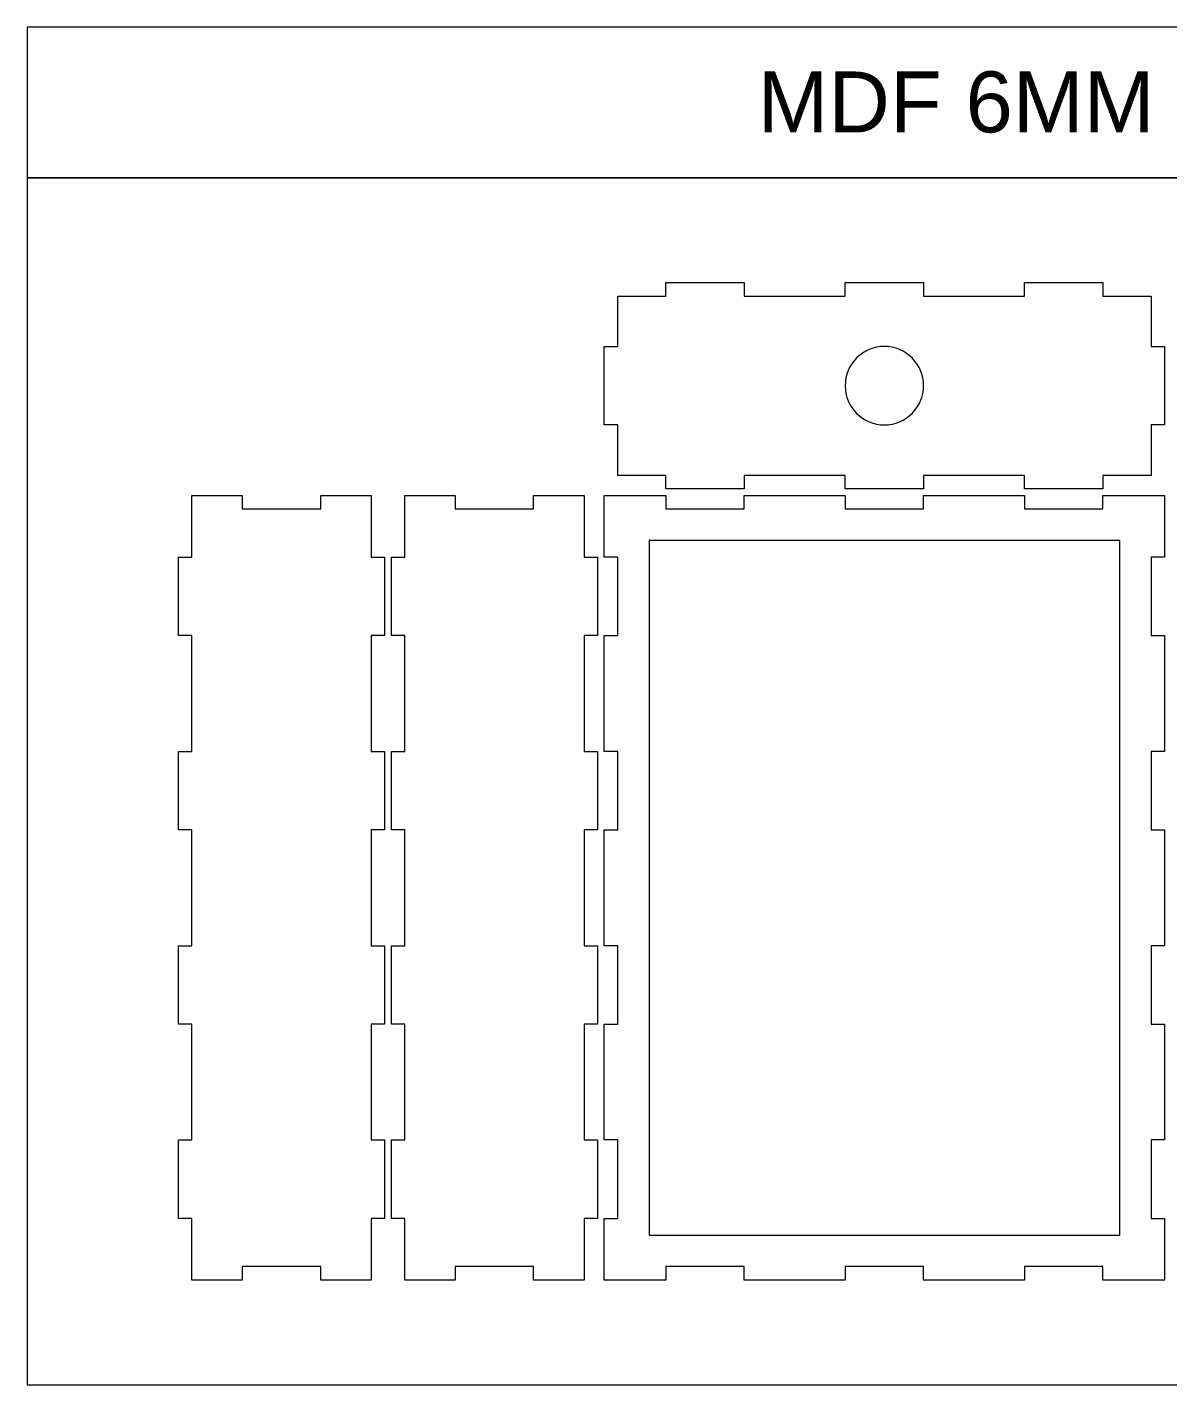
# Model space of a CAD drawing. Header units: millimetres. Extents: x -588 to 588, y -672 to 672.
# Drawn here: x -588 to -79, y -672 to -66 of the extents above; entities that cross this region are included whole.
import ezdxf

# ---------------------------------------------------------------- set-up
doc = ezdxf.new("R2010")
doc.units = ezdxf.units.MM
doc.header["$MEASUREMENT"] = 0
doc.layers.add('Camada 1', color=7, linetype='Continuous')
doc.styles.add('2', font='Arial', dxfattribs={"height": 1})

msp = doc.modelspace()

# ---------------------------------------------------------------- linework, layer by layer
at = {"layer": 'Camada 1', "color": 142, "lineweight": 20}
for points in [[(-587.6315, -133.3866), (240.4087, -133.3866), (240.4087, -66.1864), (-587.6315, -66.1864), (-587.6315, -133.3866)], [(-587.6315, -671.8666), (240.4087, -671.8666), (240.4087, -133.3866), (-587.6315, -133.3866), (-587.6315, -671.8666)]]:
    msp.add_lwpolyline(points, close=True, dxfattribs=at)
at = {"layer": 'Camada 1', "color": 230, "lineweight": 9}
for points, knots in [([(-187.6114, -266.1266), (-187.6114, -266.1266), (-142.6114, -266.1266), (-142.6114, -266.1266), (-142.6114, -266.1266), (-142.6114, -266.1266), (-142.6114, -272.1266), (-142.6114, -272.1266), (-142.6114, -272.1266), (-142.6114, -272.1266), (-107.6114, -272.1266), (-107.6114, -272.1266), (-107.6114, -272.1266), (-107.6114, -272.1266), (-107.6114, -266.1266), (-107.6114, -266.1266), (-107.6114, -266.1266), (-107.6114, -266.1266), (-86.1114, -266.1266), (-86.1114, -266.1266), (-86.1114, -266.1266), (-86.1114, -266.1266), (-86.1114, -243.6266), (-86.1114, -243.6266), (-86.1114, -243.6266), (-86.1114, -243.6266), (-80.1114, -243.6266), (-80.1114, -243.6266), (-80.1114, -243.6266), (-80.1114, -243.6266), (-80.1114, -208.6266), (-80.1114, -208.6266), (-80.1114, -208.6266), (-80.1114, -208.6266), (-86.1114, -208.6266), (-86.1114, -208.6266), (-86.1114, -208.6266), (-86.1114, -208.6266), (-86.1114, -186.1266), (-86.1114, -186.1266), (-86.1114, -186.1266), (-86.1114, -186.1266), (-107.6114, -186.1266), (-107.6114, -186.1266), (-107.6114, -186.1266), (-107.6114, -186.1266), (-107.6114, -180.1266), (-107.6114, -180.1266), (-107.6114, -180.1266), (-107.6114, -180.1266), (-142.6114, -180.1266), (-142.6114, -180.1266), (-142.6114, -180.1266), (-142.6114, -180.1266), (-142.6114, -186.1266), (-142.6114, -186.1266), (-142.6114, -186.1266), (-142.6114, -186.1266), (-187.6114, -186.1266), (-187.6114, -186.1266), (-187.6114, -186.1266), (-187.6114, -186.1266), (-187.6114, -180.1266), (-187.6114, -180.1266), (-187.6114, -180.1266), (-187.6114, -180.1266), (-222.6114, -180.1266), (-222.6114, -180.1266), (-222.6114, -180.1266), (-222.6114, -180.1266), (-222.6114, -186.1266), (-222.6114, -186.1266), (-222.6114, -186.1266), (-222.6114, -186.1266), (-267.6114, -186.1266), (-267.6114, -186.1266), (-267.6114, -186.1266), (-267.6114, -186.1266), (-267.6114, -180.1266), (-267.6114, -180.1266), (-267.6114, -180.1266), (-267.6114, -180.1266), (-302.6114, -180.1266), (-302.6114, -180.1266), (-302.6114, -180.1266), (-302.6114, -180.1266), (-302.6114, -186.1266), (-302.6114, -186.1266), (-302.6114, -186.1266), (-302.6114, -186.1266), (-324.1114, -186.1266), (-324.1114, -186.1266), (-324.1114, -186.1266), (-324.1114, -186.1266), (-324.1114, -208.6266), (-324.1114, -208.6266), (-324.1114, -208.6266), (-324.1114, -208.6266), (-330.1114, -208.6266), (-330.1114, -208.6266), (-330.1114, -208.6266), (-330.1114, -208.6266), (-330.1114, -243.6266), (-330.1114, -243.6266), (-330.1114, -243.6266), (-330.1114, -243.6266), (-324.1114, -243.6266), (-324.1114, -243.6266), (-324.1114, -243.6266), (-324.1114, -243.6266), (-324.1114, -266.1266), (-324.1114, -266.1266), (-324.1114, -266.1266), (-324.1114, -266.1266), (-302.6114, -266.1266), (-302.6114, -266.1266), (-302.6114, -266.1266), (-302.6114, -266.1266), (-302.6114, -272.1266), (-302.6114, -272.1266), (-302.6114, -272.1266), (-302.6114, -272.1266), (-267.6114, -272.1266), (-267.6114, -272.1266), (-267.6114, -272.1266), (-267.6114, -272.1266), (-267.6114, -266.1266), (-267.6114, -266.1266), (-267.6114, -266.1266), (-267.6114, -266.1266), (-222.6114, -266.1266), (-222.6114, -266.1266), (-222.6114, -266.1266), (-222.6114, -266.1266), (-222.6114, -272.1266), (-222.6114, -272.1266), (-222.6114, -272.1266), (-222.6114, -272.1266), (-187.6114, -272.1266), (-187.6114, -272.1266), (-187.6114, -272.1266), (-187.6114, -272.1266), (-187.6114, -266.1266), (-187.6114, -266.1266)], [0, 0, 0, 0, 0.02702703, 0.02702703, 0.02702703, 0.02702703, 0.05405405, 0.05405405, 0.05405405, 0.05405405, 0.08108108, 0.08108108, 0.08108108, 0.08108108, 0.10810811, 0.10810811, 0.10810811, 0.10810811, 0.13513514, 0.13513514, 0.13513514, 0.13513514, 0.16216216, 0.16216216, 0.16216216, 0.16216216, 0.18918919, 0.18918919, 0.18918919, 0.18918919, 0.21621622, 0.21621622, 0.21621622, 0.21621622, 0.24324324, 0.24324324, 0.24324324, 0.24324324, 0.27027027, 0.27027027, 0.27027027, 0.27027027, 0.2972973, 0.2972973, 0.2972973, 0.2972973, 0.32432432, 0.32432432, 0.32432432, 0.32432432, 0.35135135, 0.35135135, 0.35135135, 0.35135135, 0.37837838, 0.37837838, 0.37837838, 0.37837838, 0.40540541, 0.40540541, 0.40540541, 0.40540541, 0.43243243, 0.43243243, 0.43243243, 0.43243243, 0.45945946, 0.45945946, 0.45945946, 0.45945946, 0.48648649, 0.48648649, 0.48648649, 0.48648649, 0.51351351, 0.51351351, 0.51351351, 0.51351351, 0.54054054, 0.54054054, 0.54054054, 0.54054054, 0.56756757, 0.56756757, 0.56756757, 0.56756757, 0.59459459, 0.59459459, 0.59459459, 0.59459459, 0.62162162, 0.62162162, 0.62162162, 0.62162162, 0.64864865, 0.64864865, 0.64864865, 0.64864865, 0.67567568, 0.67567568, 0.67567568, 0.67567568, 0.7027027, 0.7027027, 0.7027027, 0.7027027, 0.72972973, 0.72972973, 0.72972973, 0.72972973, 0.75675676, 0.75675676, 0.75675676, 0.75675676, 0.78378378, 0.78378378, 0.78378378, 0.78378378, 0.81081081, 0.81081081, 0.81081081, 0.81081081, 0.83783784, 0.83783784, 0.83783784, 0.83783784, 0.86486486, 0.86486486, 0.86486486, 0.86486486, 0.89189189, 0.89189189, 0.89189189, 0.89189189, 0.91891892, 0.91891892, 0.91891892, 0.91891892, 0.94594595, 0.94594595, 0.94594595, 0.94594595, 1, 1, 1, 1]), ([(-205.1114, -208.6266), (-195.4465, -208.6266), (-187.6114, -216.4617), (-187.6114, -226.1266), (-187.6114, -226.1266), (-187.6114, -235.7915), (-195.4465, -243.6266), (-205.1114, -243.6266), (-205.1114, -243.6266), (-214.7763, -243.6266), (-222.6114, -235.7915), (-222.6114, -226.1266), (-222.6114, -226.1266), (-222.6114, -216.4617), (-214.7763, -208.6266), (-205.1114, -208.6266)], [0, 0, 0, 0, 0.2, 0.2, 0.2, 0.2, 0.4, 0.4, 0.4, 0.4, 0.6, 0.6, 0.6, 0.6, 1, 1, 1, 1]), ([(-428.1114, -337.6266), (-428.1114, -337.6266), (-428.1114, -302.6266), (-428.1114, -302.6266), (-428.1114, -302.6266), (-428.1114, -302.6266), (-434.1114, -302.6266), (-434.1114, -302.6266), (-434.1114, -302.6266), (-434.1114, -302.6266), (-434.1114, -275.1266), (-434.1114, -275.1266), (-434.1114, -275.1266), (-434.1114, -275.1266), (-456.6114, -275.1266), (-456.6114, -275.1266), (-456.6114, -275.1266), (-456.6114, -275.1266), (-456.6114, -281.1266), (-456.6114, -281.1266), (-456.6114, -281.1266), (-456.6114, -281.1266), (-491.6114, -281.1266), (-491.6114, -281.1266), (-491.6114, -281.1266), (-491.6114, -281.1266), (-491.6114, -275.1266), (-491.6114, -275.1266), (-491.6114, -275.1266), (-491.6114, -275.1266), (-514.1114, -275.1266), (-514.1114, -275.1266), (-514.1114, -275.1266), (-514.1114, -275.1266), (-514.1114, -302.6266), (-514.1114, -302.6266), (-514.1114, -302.6266), (-514.1114, -302.6266), (-520.1114, -302.6266), (-520.1114, -302.6266), (-520.1114, -302.6266), (-520.1114, -302.6266), (-520.1114, -337.6266), (-520.1114, -337.6266), (-520.1114, -337.6266), (-520.1114, -337.6266), (-514.1114, -337.6266), (-514.1114, -337.6266), (-514.1114, -337.6266), (-514.1114, -337.6266), (-514.1114, -389.2933), (-514.1114, -389.2933), (-514.1114, -389.2933), (-514.1114, -389.2933), (-520.1114, -389.2933), (-520.1114, -389.2933), (-520.1114, -389.2933), (-520.1114, -389.2933), (-520.1114, -424.2933), (-520.1114, -424.2933), (-520.1114, -424.2933), (-520.1114, -424.2933), (-514.1114, -424.2933), (-514.1114, -424.2933), (-514.1114, -424.2933), (-514.1114, -424.2933), (-514.1114, -475.9599), (-514.1114, -475.9599), (-514.1114, -475.9599), (-514.1114, -475.9599), (-520.1114, -475.9599), (-520.1114, -475.9599), (-520.1114, -475.9599), (-520.1114, -475.9599), (-520.1114, -510.9599), (-520.1114, -510.9599), (-520.1114, -510.9599), (-520.1114, -510.9599), (-514.1114, -510.9599), (-514.1114, -510.9599), (-514.1114, -510.9599), (-514.1114, -510.9599), (-514.1114, -562.6266), (-514.1114, -562.6266), (-514.1114, -562.6266), (-514.1114, -562.6266), (-520.1114, -562.6266), (-520.1114, -562.6266), (-520.1114, -562.6266), (-520.1114, -562.6266), (-520.1114, -597.6266), (-520.1114, -597.6266), (-520.1114, -597.6266), (-520.1114, -597.6266), (-514.1114, -597.6266), (-514.1114, -597.6266), (-514.1114, -597.6266), (-514.1114, -597.6266), (-514.1114, -625.1266), (-514.1114, -625.1266), (-514.1114, -625.1266), (-514.1114, -625.1266), (-491.6114, -625.1266), (-491.6114, -625.1266), (-491.6114, -625.1266), (-491.6114, -625.1266), (-491.6114, -619.1266), (-491.6114, -619.1266), (-491.6114, -619.1266), (-491.6114, -619.1266), (-456.6114, -619.1266), (-456.6114, -619.1266), (-456.6114, -619.1266), (-456.6114, -619.1266), (-456.6114, -625.1266), (-456.6114, -625.1266), (-456.6114, -625.1266), (-456.6114, -625.1266), (-434.1114, -625.1266), (-434.1114, -625.1266), (-434.1114, -625.1266), (-434.1114, -625.1266), (-434.1114, -597.6266), (-434.1114, -597.6266), (-434.1114, -597.6266), (-434.1114, -597.6266), (-428.1114, -597.6266), (-428.1114, -597.6266), (-428.1114, -597.6266), (-428.1114, -597.6266), (-428.1114, -562.6266), (-428.1114, -562.6266), (-428.1114, -562.6266), (-428.1114, -562.6266), (-434.1114, -562.6266), (-434.1114, -562.6266), (-434.1114, -562.6266), (-434.1114, -562.6266), (-434.1114, -510.9599), (-434.1114, -510.9599), (-434.1114, -510.9599), (-434.1114, -510.9599), (-428.1114, -510.9599), (-428.1114, -510.9599), (-428.1114, -510.9599), (-428.1114, -510.9599), (-428.1114, -475.9599), (-428.1114, -475.9599), (-428.1114, -475.9599), (-428.1114, -475.9599), (-434.1114, -475.9599), (-434.1114, -475.9599), (-434.1114, -475.9599), (-434.1114, -475.9599), (-434.1114, -424.2933), (-434.1114, -424.2933), (-434.1114, -424.2933), (-434.1114, -424.2933), (-428.1114, -424.2933), (-428.1114, -424.2933), (-428.1114, -424.2933), (-428.1114, -424.2933), (-428.1114, -389.2933), (-428.1114, -389.2933), (-428.1114, -389.2933), (-428.1114, -389.2933), (-434.1114, -389.2933), (-434.1114, -389.2933), (-434.1114, -389.2933), (-434.1114, -389.2933), (-434.1114, -337.6266), (-434.1114, -337.6266), (-434.1114, -337.6266), (-434.1114, -337.6266), (-428.1114, -337.6266), (-428.1114, -337.6266)], [0, 0, 0, 0, 0.02222222, 0.02222222, 0.02222222, 0.02222222, 0.04444444, 0.04444444, 0.04444444, 0.04444444, 0.06666667, 0.06666667, 0.06666667, 0.06666667, 0.08888889, 0.08888889, 0.08888889, 0.08888889, 0.11111111, 0.11111111, 0.11111111, 0.11111111, 0.13333333, 0.13333333, 0.13333333, 0.13333333, 0.15555556, 0.15555556, 0.15555556, 0.15555556, 0.17777778, 0.17777778, 0.17777778, 0.17777778, 0.2, 0.2, 0.2, 0.2, 0.22222222, 0.22222222, 0.22222222, 0.22222222, 0.24444444, 0.24444444, 0.24444444, 0.24444444, 0.26666667, 0.26666667, 0.26666667, 0.26666667, 0.28888889, 0.28888889, 0.28888889, 0.28888889, 0.31111111, 0.31111111, 0.31111111, 0.31111111, 0.33333333, 0.33333333, 0.33333333, 0.33333333, 0.35555556, 0.35555556, 0.35555556, 0.35555556, 0.37777778, 0.37777778, 0.37777778, 0.37777778, 0.4, 0.4, 0.4, 0.4, 0.42222222, 0.42222222, 0.42222222, 0.42222222, 0.44444444, 0.44444444, 0.44444444, 0.44444444, 0.46666667, 0.46666667, 0.46666667, 0.46666667, 0.48888889, 0.48888889, 0.48888889, 0.48888889, 0.51111111, 0.51111111, 0.51111111, 0.51111111, 0.53333333, 0.53333333, 0.53333333, 0.53333333, 0.55555556, 0.55555556, 0.55555556, 0.55555556, 0.57777778, 0.57777778, 0.57777778, 0.57777778, 0.6, 0.6, 0.6, 0.6, 0.62222222, 0.62222222, 0.62222222, 0.62222222, 0.64444444, 0.64444444, 0.64444444, 0.64444444, 0.66666667, 0.66666667, 0.66666667, 0.66666667, 0.68888889, 0.68888889, 0.68888889, 0.68888889, 0.71111111, 0.71111111, 0.71111111, 0.71111111, 0.73333333, 0.73333333, 0.73333333, 0.73333333, 0.75555556, 0.75555556, 0.75555556, 0.75555556, 0.77777778, 0.77777778, 0.77777778, 0.77777778, 0.8, 0.8, 0.8, 0.8, 0.82222222, 0.82222222, 0.82222222, 0.82222222, 0.84444444, 0.84444444, 0.84444444, 0.84444444, 0.86666667, 0.86666667, 0.86666667, 0.86666667, 0.88888889, 0.88888889, 0.88888889, 0.88888889, 0.91111111, 0.91111111, 0.91111111, 0.91111111, 0.93333333, 0.93333333, 0.93333333, 0.93333333, 0.95555556, 0.95555556, 0.95555556, 0.95555556, 1, 1, 1, 1]), ([(-333.1114, -337.6266), (-333.1114, -337.6266), (-333.1114, -302.6266), (-333.1114, -302.6266), (-333.1114, -302.6266), (-333.1114, -302.6266), (-339.1114, -302.6266), (-339.1114, -302.6266), (-339.1114, -302.6266), (-339.1114, -302.6266), (-339.1114, -275.1266), (-339.1114, -275.1266), (-339.1114, -275.1266), (-339.1114, -275.1266), (-361.6114, -275.1266), (-361.6114, -275.1266), (-361.6114, -275.1266), (-361.6114, -275.1266), (-361.6114, -281.1266), (-361.6114, -281.1266), (-361.6114, -281.1266), (-361.6114, -281.1266), (-396.6114, -281.1266), (-396.6114, -281.1266), (-396.6114, -281.1266), (-396.6114, -281.1266), (-396.6114, -275.1266), (-396.6114, -275.1266), (-396.6114, -275.1266), (-396.6114, -275.1266), (-419.1114, -275.1266), (-419.1114, -275.1266), (-419.1114, -275.1266), (-419.1114, -275.1266), (-419.1114, -302.6266), (-419.1114, -302.6266), (-419.1114, -302.6266), (-419.1114, -302.6266), (-425.1114, -302.6266), (-425.1114, -302.6266), (-425.1114, -302.6266), (-425.1114, -302.6266), (-425.1114, -337.6266), (-425.1114, -337.6266), (-425.1114, -337.6266), (-425.1114, -337.6266), (-419.1114, -337.6266), (-419.1114, -337.6266), (-419.1114, -337.6266), (-419.1114, -337.6266), (-419.1114, -389.2933), (-419.1114, -389.2933), (-419.1114, -389.2933), (-419.1114, -389.2933), (-425.1114, -389.2933), (-425.1114, -389.2933), (-425.1114, -389.2933), (-425.1114, -389.2933), (-425.1114, -424.2933), (-425.1114, -424.2933), (-425.1114, -424.2933), (-425.1114, -424.2933), (-419.1114, -424.2933), (-419.1114, -424.2933), (-419.1114, -424.2933), (-419.1114, -424.2933), (-419.1114, -475.9599), (-419.1114, -475.9599), (-419.1114, -475.9599), (-419.1114, -475.9599), (-425.1114, -475.9599), (-425.1114, -475.9599), (-425.1114, -475.9599), (-425.1114, -475.9599), (-425.1114, -510.9599), (-425.1114, -510.9599), (-425.1114, -510.9599), (-425.1114, -510.9599), (-419.1114, -510.9599), (-419.1114, -510.9599), (-419.1114, -510.9599), (-419.1114, -510.9599), (-419.1114, -562.6266), (-419.1114, -562.6266), (-419.1114, -562.6266), (-419.1114, -562.6266), (-425.1114, -562.6266), (-425.1114, -562.6266), (-425.1114, -562.6266), (-425.1114, -562.6266), (-425.1114, -597.6266), (-425.1114, -597.6266), (-425.1114, -597.6266), (-425.1114, -597.6266), (-419.1114, -597.6266), (-419.1114, -597.6266), (-419.1114, -597.6266), (-419.1114, -597.6266), (-419.1114, -625.1266), (-419.1114, -625.1266), (-419.1114, -625.1266), (-419.1114, -625.1266), (-396.6114, -625.1266), (-396.6114, -625.1266), (-396.6114, -625.1266), (-396.6114, -625.1266), (-396.6114, -619.1266), (-396.6114, -619.1266), (-396.6114, -619.1266), (-396.6114, -619.1266), (-361.6114, -619.1266), (-361.6114, -619.1266), (-361.6114, -619.1266), (-361.6114, -619.1266), (-361.6114, -625.1266), (-361.6114, -625.1266), (-361.6114, -625.1266), (-361.6114, -625.1266), (-339.1114, -625.1266), (-339.1114, -625.1266), (-339.1114, -625.1266), (-339.1114, -625.1266), (-339.1114, -597.6266), (-339.1114, -597.6266), (-339.1114, -597.6266), (-339.1114, -597.6266), (-333.1114, -597.6266), (-333.1114, -597.6266), (-333.1114, -597.6266), (-333.1114, -597.6266), (-333.1114, -562.6266), (-333.1114, -562.6266), (-333.1114, -562.6266), (-333.1114, -562.6266), (-339.1114, -562.6266), (-339.1114, -562.6266), (-339.1114, -562.6266), (-339.1114, -562.6266), (-339.1114, -510.9599), (-339.1114, -510.9599), (-339.1114, -510.9599), (-339.1114, -510.9599), (-333.1114, -510.9599), (-333.1114, -510.9599), (-333.1114, -510.9599), (-333.1114, -510.9599), (-333.1114, -475.9599), (-333.1114, -475.9599), (-333.1114, -475.9599), (-333.1114, -475.9599), (-339.1114, -475.9599), (-339.1114, -475.9599), (-339.1114, -475.9599), (-339.1114, -475.9599), (-339.1114, -424.2933), (-339.1114, -424.2933), (-339.1114, -424.2933), (-339.1114, -424.2933), (-333.1114, -424.2933), (-333.1114, -424.2933), (-333.1114, -424.2933), (-333.1114, -424.2933), (-333.1114, -389.2933), (-333.1114, -389.2933), (-333.1114, -389.2933), (-333.1114, -389.2933), (-339.1114, -389.2933), (-339.1114, -389.2933), (-339.1114, -389.2933), (-339.1114, -389.2933), (-339.1114, -337.6266), (-339.1114, -337.6266), (-339.1114, -337.6266), (-339.1114, -337.6266), (-333.1114, -337.6266), (-333.1114, -337.6266)], [0, 0, 0, 0, 0.02222222, 0.02222222, 0.02222222, 0.02222222, 0.04444444, 0.04444444, 0.04444444, 0.04444444, 0.06666667, 0.06666667, 0.06666667, 0.06666667, 0.08888889, 0.08888889, 0.08888889, 0.08888889, 0.11111111, 0.11111111, 0.11111111, 0.11111111, 0.13333333, 0.13333333, 0.13333333, 0.13333333, 0.15555556, 0.15555556, 0.15555556, 0.15555556, 0.17777778, 0.17777778, 0.17777778, 0.17777778, 0.2, 0.2, 0.2, 0.2, 0.22222222, 0.22222222, 0.22222222, 0.22222222, 0.24444444, 0.24444444, 0.24444444, 0.24444444, 0.26666667, 0.26666667, 0.26666667, 0.26666667, 0.28888889, 0.28888889, 0.28888889, 0.28888889, 0.31111111, 0.31111111, 0.31111111, 0.31111111, 0.33333333, 0.33333333, 0.33333333, 0.33333333, 0.35555556, 0.35555556, 0.35555556, 0.35555556, 0.37777778, 0.37777778, 0.37777778, 0.37777778, 0.4, 0.4, 0.4, 0.4, 0.42222222, 0.42222222, 0.42222222, 0.42222222, 0.44444444, 0.44444444, 0.44444444, 0.44444444, 0.46666667, 0.46666667, 0.46666667, 0.46666667, 0.48888889, 0.48888889, 0.48888889, 0.48888889, 0.51111111, 0.51111111, 0.51111111, 0.51111111, 0.53333333, 0.53333333, 0.53333333, 0.53333333, 0.55555556, 0.55555556, 0.55555556, 0.55555556, 0.57777778, 0.57777778, 0.57777778, 0.57777778, 0.6, 0.6, 0.6, 0.6, 0.62222222, 0.62222222, 0.62222222, 0.62222222, 0.64444444, 0.64444444, 0.64444444, 0.64444444, 0.66666667, 0.66666667, 0.66666667, 0.66666667, 0.68888889, 0.68888889, 0.68888889, 0.68888889, 0.71111111, 0.71111111, 0.71111111, 0.71111111, 0.73333333, 0.73333333, 0.73333333, 0.73333333, 0.75555556, 0.75555556, 0.75555556, 0.75555556, 0.77777778, 0.77777778, 0.77777778, 0.77777778, 0.8, 0.8, 0.8, 0.8, 0.82222222, 0.82222222, 0.82222222, 0.82222222, 0.84444444, 0.84444444, 0.84444444, 0.84444444, 0.86666667, 0.86666667, 0.86666667, 0.86666667, 0.88888889, 0.88888889, 0.88888889, 0.88888889, 0.91111111, 0.91111111, 0.91111111, 0.91111111, 0.93333333, 0.93333333, 0.93333333, 0.93333333, 0.95555556, 0.95555556, 0.95555556, 0.95555556, 1, 1, 1, 1]), ([(-142.6114, -275.1266), (-142.6114, -275.1266), (-187.6114, -275.1266), (-187.6114, -275.1266), (-187.6114, -275.1266), (-187.6114, -275.1266), (-187.6114, -281.1266), (-187.6114, -281.1266), (-187.6114, -281.1266), (-187.6114, -281.1266), (-222.6114, -281.1266), (-222.6114, -281.1266), (-222.6114, -281.1266), (-222.6114, -281.1266), (-222.6114, -275.1266), (-222.6114, -275.1266), (-222.6114, -275.1266), (-222.6114, -275.1266), (-267.6114, -275.1266), (-267.6114, -275.1266), (-267.6114, -275.1266), (-267.6114, -275.1266), (-267.6114, -281.1266), (-267.6114, -281.1266), (-267.6114, -281.1266), (-267.6114, -281.1266), (-302.6114, -281.1266), (-302.6114, -281.1266), (-302.6114, -281.1266), (-302.6114, -281.1266), (-302.6114, -275.1266), (-302.6114, -275.1266), (-302.6114, -275.1266), (-302.6114, -275.1266), (-330.1114, -275.1266), (-330.1114, -275.1266), (-330.1114, -275.1266), (-330.1114, -275.1266), (-330.1114, -302.6266), (-330.1114, -302.6266), (-330.1114, -302.6266), (-330.1114, -302.6266), (-324.1114, -302.6266), (-324.1114, -302.6266), (-324.1114, -302.6266), (-324.1114, -302.6266), (-324.1114, -337.6266), (-324.1114, -337.6266), (-324.1114, -337.6266), (-324.1114, -337.6266), (-330.1114, -337.6266), (-330.1114, -337.6266), (-330.1114, -337.6266), (-330.1114, -337.6266), (-330.1114, -389.2933), (-330.1114, -389.2933), (-330.1114, -389.2933), (-330.1114, -389.2933), (-324.1114, -389.2933), (-324.1114, -389.2933), (-324.1114, -389.2933), (-324.1114, -389.2933), (-324.1114, -424.2933), (-324.1114, -424.2933), (-324.1114, -424.2933), (-324.1114, -424.2933), (-330.1114, -424.2933), (-330.1114, -424.2933), (-330.1114, -424.2933), (-330.1114, -424.2933), (-330.1114, -475.9599), (-330.1114, -475.9599), (-330.1114, -475.9599), (-330.1114, -475.9599), (-324.1114, -475.9599), (-324.1114, -475.9599), (-324.1114, -475.9599), (-324.1114, -475.9599), (-324.1114, -510.9599), (-324.1114, -510.9599), (-324.1114, -510.9599), (-324.1114, -510.9599), (-330.1114, -510.9599), (-330.1114, -510.9599), (-330.1114, -510.9599), (-330.1114, -510.9599), (-330.1114, -562.6266), (-330.1114, -562.6266), (-330.1114, -562.6266), (-330.1114, -562.6266), (-324.1114, -562.6266), (-324.1114, -562.6266), (-324.1114, -562.6266), (-324.1114, -562.6266), (-324.1114, -597.6266), (-324.1114, -597.6266), (-324.1114, -597.6266), (-324.1114, -597.6266), (-330.1114, -597.6266), (-330.1114, -597.6266), (-330.1114, -597.6266), (-330.1114, -597.6266), (-330.1114, -625.1266), (-330.1114, -625.1266), (-330.1114, -625.1266), (-330.1114, -625.1266), (-302.6114, -625.1266), (-302.6114, -625.1266), (-302.6114, -625.1266), (-302.6114, -625.1266), (-302.6114, -619.1266), (-302.6114, -619.1266), (-302.6114, -619.1266), (-302.6114, -619.1266), (-267.6114, -619.1266), (-267.6114, -619.1266), (-267.6114, -619.1266), (-267.6114, -619.1266), (-267.6114, -625.1266), (-267.6114, -625.1266), (-267.6114, -625.1266), (-267.6114, -625.1266), (-222.6114, -625.1266), (-222.6114, -625.1266), (-222.6114, -625.1266), (-222.6114, -625.1266), (-222.6114, -619.1266), (-222.6114, -619.1266), (-222.6114, -619.1266), (-222.6114, -619.1266), (-187.6114, -619.1266), (-187.6114, -619.1266), (-187.6114, -619.1266), (-187.6114, -619.1266), (-187.6114, -625.1266), (-187.6114, -625.1266), (-187.6114, -625.1266), (-187.6114, -625.1266), (-142.6114, -625.1266), (-142.6114, -625.1266), (-142.6114, -625.1266), (-142.6114, -625.1266), (-142.6114, -619.1266), (-142.6114, -619.1266), (-142.6114, -619.1266), (-142.6114, -619.1266), (-107.6114, -619.1266), (-107.6114, -619.1266), (-107.6114, -619.1266), (-107.6114, -619.1266), (-107.6114, -625.1266), (-107.6114, -625.1266), (-107.6114, -625.1266), (-107.6114, -625.1266), (-80.1114, -625.1266), (-80.1114, -625.1266), (-80.1114, -625.1266), (-80.1114, -625.1266), (-80.1114, -597.6266), (-80.1114, -597.6266), (-80.1114, -597.6266), (-80.1114, -597.6266), (-86.1114, -597.6266), (-86.1114, -597.6266), (-86.1114, -597.6266), (-86.1114, -597.6266), (-86.1114, -562.6266), (-86.1114, -562.6266), (-86.1114, -562.6266), (-86.1114, -562.6266), (-80.1114, -562.6266), (-80.1114, -562.6266), (-80.1114, -562.6266), (-80.1114, -562.6266), (-80.1114, -510.9599), (-80.1114, -510.9599), (-80.1114, -510.9599), (-80.1114, -510.9599), (-86.1114, -510.9599), (-86.1114, -510.9599), (-86.1114, -510.9599), (-86.1114, -510.9599), (-86.1114, -475.9599), (-86.1114, -475.9599), (-86.1114, -475.9599), (-86.1114, -475.9599), (-80.1114, -475.9599), (-80.1114, -475.9599), (-80.1114, -475.9599), (-80.1114, -475.9599), (-80.1114, -424.2933), (-80.1114, -424.2933), (-80.1114, -424.2933), (-80.1114, -424.2933), (-86.1114, -424.2933), (-86.1114, -424.2933), (-86.1114, -424.2933), (-86.1114, -424.2933), (-86.1114, -389.2933), (-86.1114, -389.2933), (-86.1114, -389.2933), (-86.1114, -389.2933), (-80.1114, -389.2933), (-80.1114, -389.2933), (-80.1114, -389.2933), (-80.1114, -389.2933), (-80.1114, -337.6266), (-80.1114, -337.6266), (-80.1114, -337.6266), (-80.1114, -337.6266), (-86.1114, -337.6266), (-86.1114, -337.6266), (-86.1114, -337.6266), (-86.1114, -337.6266), (-86.1114, -302.6266), (-86.1114, -302.6266), (-86.1114, -302.6266), (-86.1114, -302.6266), (-80.1114, -302.6266), (-80.1114, -302.6266), (-80.1114, -302.6266), (-80.1114, -302.6266), (-80.1114, -275.1266), (-80.1114, -275.1266), (-80.1114, -275.1266), (-80.1114, -275.1266), (-107.6114, -275.1266), (-107.6114, -275.1266), (-107.6114, -275.1266), (-107.6114, -275.1266), (-107.6114, -281.1266), (-107.6114, -281.1266), (-107.6114, -281.1266), (-107.6114, -281.1266), (-142.6114, -281.1266), (-142.6114, -281.1266), (-142.6114, -281.1266), (-142.6114, -281.1266), (-142.6114, -275.1266), (-142.6114, -275.1266)], [0, 0, 0, 0, 0.01639344, 0.01639344, 0.01639344, 0.01639344, 0.03278689, 0.03278689, 0.03278689, 0.03278689, 0.04918033, 0.04918033, 0.04918033, 0.04918033, 0.06557377, 0.06557377, 0.06557377, 0.06557377, 0.08196721, 0.08196721, 0.08196721, 0.08196721, 0.09836066, 0.09836066, 0.09836066, 0.09836066, 0.1147541, 0.1147541, 0.1147541, 0.1147541, 0.13114754, 0.13114754, 0.13114754, 0.13114754, 0.14754098, 0.14754098, 0.14754098, 0.14754098, 0.16393443, 0.16393443, 0.16393443, 0.16393443, 0.18032787, 0.18032787, 0.18032787, 0.18032787, 0.19672131, 0.19672131, 0.19672131, 0.19672131, 0.21311475, 0.21311475, 0.21311475, 0.21311475, 0.2295082, 0.2295082, 0.2295082, 0.2295082, 0.24590164, 0.24590164, 0.24590164, 0.24590164, 0.26229508, 0.26229508, 0.26229508, 0.26229508, 0.27868852, 0.27868852, 0.27868852, 0.27868852, 0.29508197, 0.29508197, 0.29508197, 0.29508197, 0.31147541, 0.31147541, 0.31147541, 0.31147541, 0.32786885, 0.32786885, 0.32786885, 0.32786885, 0.3442623, 0.3442623, 0.3442623, 0.3442623, 0.36065574, 0.36065574, 0.36065574, 0.36065574, 0.37704918, 0.37704918, 0.37704918, 0.37704918, 0.39344262, 0.39344262, 0.39344262, 0.39344262, 0.40983607, 0.40983607, 0.40983607, 0.40983607, 0.42622951, 0.42622951, 0.42622951, 0.42622951, 0.44262295, 0.44262295, 0.44262295, 0.44262295, 0.45901639, 0.45901639, 0.45901639, 0.45901639, 0.47540984, 0.47540984, 0.47540984, 0.47540984, 0.49180328, 0.49180328, 0.49180328, 0.49180328, 0.50819672, 0.50819672, 0.50819672, 0.50819672, 0.52459016, 0.52459016, 0.52459016, 0.52459016, 0.54098361, 0.54098361, 0.54098361, 0.54098361, 0.55737705, 0.55737705, 0.55737705, 0.55737705, 0.57377049, 0.57377049, 0.57377049, 0.57377049, 0.59016393, 0.59016393, 0.59016393, 0.59016393, 0.60655738, 0.60655738, 0.60655738, 0.60655738, 0.62295082, 0.62295082, 0.62295082, 0.62295082, 0.63934426, 0.63934426, 0.63934426, 0.63934426, 0.6557377, 0.6557377, 0.6557377, 0.6557377, 0.67213115, 0.67213115, 0.67213115, 0.67213115, 0.68852459, 0.68852459, 0.68852459, 0.68852459, 0.70491803, 0.70491803, 0.70491803, 0.70491803, 0.72131148, 0.72131148, 0.72131148, 0.72131148, 0.73770492, 0.73770492, 0.73770492, 0.73770492, 0.75409836, 0.75409836, 0.75409836, 0.75409836, 0.7704918, 0.7704918, 0.7704918, 0.7704918, 0.78688525, 0.78688525, 0.78688525, 0.78688525, 0.80327869, 0.80327869, 0.80327869, 0.80327869, 0.81967213, 0.81967213, 0.81967213, 0.81967213, 0.83606557, 0.83606557, 0.83606557, 0.83606557, 0.85245902, 0.85245902, 0.85245902, 0.85245902, 0.86885246, 0.86885246, 0.86885246, 0.86885246, 0.8852459, 0.8852459, 0.8852459, 0.8852459, 0.90163934, 0.90163934, 0.90163934, 0.90163934, 0.91803279, 0.91803279, 0.91803279, 0.91803279, 0.93442623, 0.93442623, 0.93442623, 0.93442623, 0.95081967, 0.95081967, 0.95081967, 0.95081967, 0.96721311, 0.96721311, 0.96721311, 0.96721311, 1, 1, 1, 1]), ([(-310.1114, -295.1266), (-310.1114, -295.1266), (-100.1114, -295.1266), (-100.1114, -295.1266), (-100.1114, -295.1266), (-100.1114, -295.1266), (-100.1114, -605.1266), (-100.1114, -605.1266), (-100.1114, -605.1266), (-100.1114, -605.1266), (-310.1114, -605.1266), (-310.1114, -605.1266), (-310.1114, -605.1266), (-310.1114, -605.1266), (-310.1114, -295.1266), (-310.1114, -295.1266)], [0, 0, 0, 0, 0.2, 0.2, 0.2, 0.2, 0.4, 0.4, 0.4, 0.4, 0.6, 0.6, 0.6, 0.6, 1, 1, 1, 1])]:
    msp.add_open_spline(points, degree=3, knots=knots, dxfattribs=at)

# ---------------------------------------------------------------- texts
at = {"layer": 'Camada 1', "color": 142, "style": '2'}
msp.add_text('MDF 6MM', height=27.17798, dxfattribs=at).set_placement((-261.6755, -113.1301))

doc.saveas('drawing.dxf')
